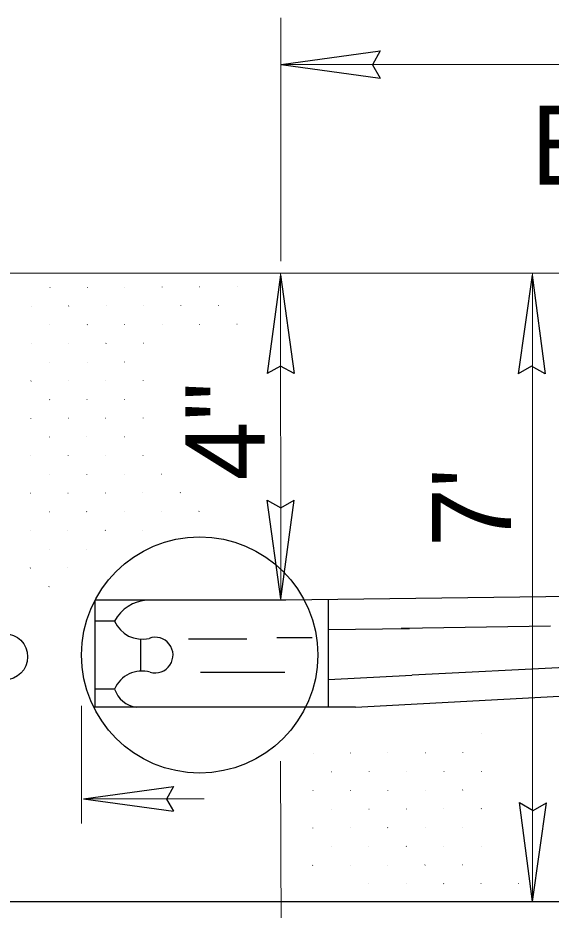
# Model space of a CAD drawing. Extents: x 569 to 948, y 15 to 283.
# Drawn here: x 666.09 to 675.2, y 218.72 to 233.97 of the extents above; entities that cross this region are included whole.
import ezdxf

# ---------------------------------------------------------------- set-up
doc = ezdxf.new("R2010")
doc.units = 0
doc.header["$LTSCALE"] = 0.54
doc.layers.add('1', color=7, linetype='Continuous', lineweight=13)
doc.layers.add('2', color=7, linetype='Continuous', lineweight=13)
doc.layers.add('60', color=7, linetype='Continuous')

msp = doc.modelspace()

# ---------------------------------------------------------------- linework, layer by layer
at = {"layer": '1', "lineweight": 25}
for q in [(668.7457, 220.8333), (668.7457, 220.4117)]:
    msp.add_line((667.2113, 220.6225), q, dxfattribs=at)
at = {"layer": '1'}
for points in [[(666.6388, 229.3641), (666.6367, 229.3621), (666.6388, 229.3641)], [(667.2779, 229.3662), (667.2758, 229.3641), (667.2779, 229.3662)], [(667.9171, 229.3683), (667.915, 229.3662), (667.9171, 229.3683)], [(668.5563, 229.3703), (668.5543, 229.3683), (668.5563, 229.3703)], [(669.1954, 229.3724), (669.1933, 229.3703), (669.1954, 229.3724)], [(669.8346, 229.3744), (669.8325, 229.3724), (669.8346, 229.3744)], [(666.3181, 229.0435), (666.3161, 229.0414), (666.3181, 229.0435)], [(666.9573, 229.0456), (666.9553, 229.0435), (666.9573, 229.0456)], [(667.5964, 229.0476), (667.5944, 229.0456), (667.5964, 229.0476)], [(668.2357, 229.0498), (668.2335, 229.0476), (668.2357, 229.0498)], [(668.8748, 229.0518), (668.8728, 229.0498), (668.8748, 229.0518)], [(669.514, 229.0538), (669.5119, 229.0518), (669.514, 229.0538)], [(666.6367, 228.7249), (666.6346, 228.7229), (666.6367, 228.7249)], [(667.2758, 228.727), (667.2738, 228.7249), (667.2758, 228.727)], [(667.915, 228.7291), (667.9129, 228.727), (667.915, 228.7291)], [(668.5543, 228.7312), (668.5521, 228.7291), (668.5543, 228.7312)], [(669.1933, 228.7333), (669.1913, 228.7312), (669.1933, 228.7333)], [(669.8325, 228.7353), (669.8305, 228.7333), (669.8325, 228.7353)], [(666.3161, 228.4043), (666.314, 228.4023), (666.3161, 228.4043)], [(666.9553, 228.4064), (666.9532, 228.4043), (666.9553, 228.4064)], [(667.5944, 228.4084), (667.5923, 228.4064), (667.5944, 228.4084)], [(668.2335, 228.4105), (668.2315, 228.4084), (668.2335, 228.4105)], [(666.6346, 228.0858), (666.6325, 228.0837), (666.6346, 228.0858)], [(667.2738, 228.0878), (667.2718, 228.0858), (667.2738, 228.0878)], [(667.9129, 228.0899), (667.9109, 228.0878), (667.9129, 228.0899)], [(666.314, 227.7651), (666.3119, 227.7631), (666.314, 227.7651)], [(666.9532, 227.7673), (666.9511, 227.7651), (666.9532, 227.7673)], [(667.5923, 227.7693), (667.5903, 227.7673), (667.5923, 227.7693)], [(668.2315, 227.7713), (668.2294, 227.7693), (668.2315, 227.7713)], [(666.6325, 227.4466), (666.6304, 227.4445), (666.6325, 227.4466)], [(667.2718, 227.4487), (667.2696, 227.4466), (667.2718, 227.4487)], [(667.9109, 227.4508), (667.9088, 227.4487), (667.9109, 227.4508)], [(666.3119, 227.1259), (666.3098, 227.1239), (666.3119, 227.1259)], [(666.9511, 227.128), (666.949, 227.1259), (666.9511, 227.128)], [(667.5903, 227.1302), (667.5882, 227.128), (667.5903, 227.1302)], [(668.2294, 227.1322), (668.2274, 227.1302), (668.2294, 227.1322)], [(666.6304, 226.8074), (666.6284, 226.8053), (666.6304, 226.8074)], [(667.2696, 226.8094), (667.2676, 226.8074), (667.2696, 226.8094)], [(667.9088, 226.8116), (667.9067, 226.8094), (667.9088, 226.8116)], [(666.3098, 226.4868), (666.3078, 226.4848), (666.3098, 226.4868)], [(666.949, 226.4888), (666.9469, 226.4868), (666.949, 226.4888)], [(667.5882, 226.4909), (667.5861, 226.4888), (667.5882, 226.4909)], [(668.2274, 226.493), (668.2253, 226.4909), (668.2274, 226.493)], [(666.6284, 226.1683), (666.6263, 226.1662), (666.6284, 226.1683)], [(667.2676, 226.1703), (667.2655, 226.1683), (667.2676, 226.1703)], [(667.9067, 226.1723), (667.9047, 226.1703), (667.9067, 226.1723)], [(668.5459, 226.1745), (668.5438, 226.1723), (668.5459, 226.1745)], [(666.3078, 225.8477), (666.3057, 225.8455), (666.3078, 225.8477)], [(666.9469, 225.8497), (666.9449, 225.8477), (666.9469, 225.8497)], [(667.5861, 225.8518), (667.5841, 225.8497), (667.5861, 225.8518)], [(668.2253, 225.8538), (668.2232, 225.8518), (668.2253, 225.8538)], [(668.8645, 225.8559), (668.8623, 225.8538), (668.8645, 225.8559)], [(668.5438, 225.5353), (668.5418, 225.5332), (668.5438, 225.5353)], [(669.1831, 225.5373), (669.1809, 225.5353), (669.1831, 225.5373)], [(666.6263, 225.5291), (666.6243, 225.527), (666.6263, 225.5291)], [(667.2655, 225.5312), (667.2634, 225.5291), (667.2655, 225.5312)], [(667.9047, 225.5332), (667.9026, 225.5312), (667.9047, 225.5332)], [(666.3057, 225.2084), (666.3036, 225.2063), (666.3057, 225.2084)], [(666.9449, 225.2106), (666.9428, 225.2084), (666.9449, 225.2106)], [(667.5841, 225.2126), (667.582, 225.2106), (667.5841, 225.2126)], [(668.2232, 225.2147), (668.2212, 225.2126), (668.2232, 225.2147)], [(666.6243, 224.8898), (666.6222, 224.8878), (666.6243, 224.8898)], [(667.2634, 224.892), (667.2613, 224.8898), (667.2634, 224.892)], [(666.3036, 224.5693), (666.3016, 224.5672), (666.3036, 224.5693)], [(666.9428, 224.5713), (666.9408, 224.5693), (666.9428, 224.5713)], [(666.6222, 224.2507), (666.6201, 224.2487), (666.6222, 224.2507)], [(674.0097, 221.7341), (674.0077, 221.732), (674.0097, 221.7341)], [(671.1324, 221.4052), (671.1303, 221.4031), (671.1324, 221.4052)], [(671.7716, 221.4072), (671.7695, 221.4052), (671.7716, 221.4072)], [(672.4108, 221.4093), (672.4087, 221.4072), (672.4108, 221.4093)], [(673.0499, 221.4113), (673.0479, 221.4093), (673.0499, 221.4113)], [(673.6891, 221.4134), (673.6871, 221.4113), (673.6891, 221.4134)], [(671.4509, 221.0866), (671.4489, 221.0846), (671.4509, 221.0866)], [(672.0901, 221.0887), (672.0881, 221.0866), (672.0901, 221.0887)], [(672.7293, 221.0908), (672.7272, 221.0887), (672.7293, 221.0908)], [(673.3685, 221.0928), (673.3664, 221.0908), (673.3685, 221.0928)], [(674.0077, 221.0948), (674.0056, 221.0928), (674.0077, 221.0948)], [(671.1303, 220.766), (671.1283, 220.7639), (671.1303, 220.766)], [(671.7695, 220.768), (671.7674, 220.766), (671.7695, 220.768)], [(672.4087, 220.7702), (672.4066, 220.768), (672.4087, 220.7702)], [(673.0479, 220.7723), (673.0458, 220.7702), (673.0479, 220.7723)], [(673.6871, 220.7743), (673.685, 220.7723), (673.6871, 220.7743)], [(671.4489, 220.4474), (671.4468, 220.4454), (671.4489, 220.4474)], [(672.0881, 220.4495), (672.086, 220.4474), (672.0881, 220.4495)], [(672.7272, 220.4516), (672.7252, 220.4495), (672.7272, 220.4516)], [(673.3664, 220.4537), (673.3643, 220.4516), (673.3664, 220.4537)], [(674.0056, 220.4558), (674.0036, 220.4537), (674.0056, 220.4558)], [(671.1283, 220.1268), (671.1262, 220.1248), (671.1283, 220.1268)], [(671.7674, 220.1289), (671.7654, 220.1268), (671.7674, 220.1289)], [(672.4066, 220.1309), (672.4046, 220.1289), (672.4066, 220.1309)], [(673.0458, 220.1331), (673.0438, 220.1309), (673.0458, 220.1331)], [(673.685, 220.1351), (673.6828, 220.1331), (673.685, 220.1351)], [(671.4468, 219.8083), (671.4448, 219.8062), (671.4468, 219.8083)], [(672.086, 219.8103), (672.0839, 219.8083), (672.086, 219.8103)], [(672.7252, 219.8124), (672.7231, 219.8103), (672.7252, 219.8124)], [(673.3643, 219.8145), (673.3623, 219.8124), (673.3643, 219.8145)], [(674.0036, 219.8166), (674.0014, 219.8145), (674.0036, 219.8166)], [(671.1262, 219.4877), (671.1241, 219.4856), (671.1262, 219.4877)], [(671.7654, 219.4898), (671.7633, 219.4877), (671.7654, 219.4898)], [(672.4046, 219.4918), (672.4025, 219.4898), (672.4046, 219.4918)], [(673.0438, 219.4938), (673.0417, 219.4918), (673.0438, 219.4938)], [(673.6828, 219.4959), (673.6808, 219.4938), (673.6828, 219.4959)], [(672.0839, 219.1712), (672.0818, 219.1691), (672.0839, 219.1712)], [(672.7231, 219.1733), (672.7211, 219.1712), (672.7231, 219.1733)], [(673.3623, 219.1753), (673.3603, 219.1733), (673.3623, 219.1753)], [(674.0014, 219.1774), (673.9993, 219.1753), (674.0014, 219.1774)], [(674.6407, 219.1794), (674.6385, 219.1774), (674.6407, 219.1794)]]:
    msp.add_lwpolyline(points, dxfattribs=at)
at = {"layer": '1', "lineweight": 25}
msp.add_lwpolyline([(668.7457, 220.8333), (668.627, 220.6203), (668.7457, 220.4117)], dxfattribs=at)
at = {"layer": '2'}
for p, q in [((670.5835, 229.8091), (670.5835, 233.97)), ((710.1992, 233.1581), (670.5835, 233.1735)), ((670.5797, 224.0383), (670.5755, 229.6074)), ((674.8809, 218.8686), (674.8768, 229.6094)), ((667.1759, 222.2154), (667.1772, 220.2012)), ((670.5769, 221.2658), (670.6058, 210.4281)), ((667.211, 220.6233), (669.2708, 220.6233))]:
    msp.add_line(p, q, dxfattribs=at)
at = {"layer": '2', "lineweight": 25}
for p, q in [((670.589, 233.1726), (672.2769, 233.4038)), ((670.589, 233.1726), (672.2768, 232.9401)), ((620.2849, 229.5849), (779.4691, 229.6563)), ((670.5753, 229.5774), (670.3446, 227.8894)), ((670.5753, 229.5774), (670.8084, 227.8897)), ((674.874, 229.5728), (674.6349, 227.8859)), ((674.874, 229.5728), (675.0988, 227.884)), ((670.5805, 224.0387), (670.3473, 225.7264)), ((670.5805, 224.0387), (670.8112, 225.7267)), ((709.9645, 224.5151), (670.6638, 224.0212)), ((670.6638, 224.0212), (667.4055, 224.0212)), ((667.4055, 224.0212), (667.4055, 222.1913)), ((671.3941, 222.1913), (671.3941, 224.0303)), ((667.7409, 223.662), (667.4055, 223.662)), ((675.1883, 223.5741), (672.6338, 223.5346)), ((671.3941, 223.5153), (672.7771, 223.5368)), ((668.1873, 222.8043), (668.1873, 223.3518)), ((669.0045, 223.3549), (669.9993, 223.3549)), ((670.5147, 223.3816), (671.1186, 223.3816)), ((671.8584, 222.1913), (692.5979, 223.3017)), ((672.8219, 222.742), (676.463, 222.9285)), ((669.2088, 222.7864), (670.6478, 222.7864)), ((671.3941, 222.6624), (672.8173, 222.7353)), ((667.7398, 222.4965), (667.4055, 222.4965)), ((671.8584, 222.1913), (667.4055, 222.1913)), ((674.8808, 218.8692), (674.6561, 220.5579)), ((674.8808, 218.8692), (675.1199, 220.556)), ((660.5397, 218.8696), (670.6089, 218.8696)), ((670.6089, 218.8699), (727.2338, 218.8523))]:
    msp.add_line(p, q, dxfattribs=at)
for points in [[(672.2769, 233.4038), (672.1463, 233.1697), (672.2768, 232.9401)], [(670.8084, 227.8897), (670.574, 228.0201), (670.3446, 227.8894)], [(675.0988, 227.884), (674.865, 228.0155), (674.6349, 227.8859)], [(670.3473, 225.7264), (670.5817, 225.5959), (670.8112, 225.7267)], [(674.6561, 220.5579), (674.8898, 220.4264), (675.1199, 220.556)]]:
    msp.add_lwpolyline(points, dxfattribs=at)
for centre, radius in [((669.1938, 223.0817), 2.0178), ((665.86, 223.052), 0.3961)]:
    msp.add_circle(centre, radius, dxfattribs=at)
for centre, radius, start, end in [((668.3471, 223.3319), 0.6902, 94.02524, 151.43061), ((668.2085, 223.8585), 0.5072, 202.80438, 283.75559), ((668.4345, 223.0803), 0.3045, 253.51393, 110.24675), ((668.2085, 222.3006), 0.5072, 74.02334, 157.04928), ((668.1639, 222.6312), 0.4428, 197.45367, 263.54226)]:
    msp.add_arc(centre, radius, start, end, dxfattribs=at)

# ---------------------------------------------------------------- texts
at = {"layer": '2'}
msp.add_text('EDGE OF EXISTING SHOULDER', height=1.351, dxfattribs=at).set_placement((674.8528, 231.1193))
at = {"layer": '60'}
for s, p in [("4''", (670.3027, 226.063)), ("7'", (674.5148, 224.9282))]:
    msp.add_text(s, height=1.351, rotation=90, dxfattribs=at).set_placement(p)

doc.saveas('drawing.dxf')
